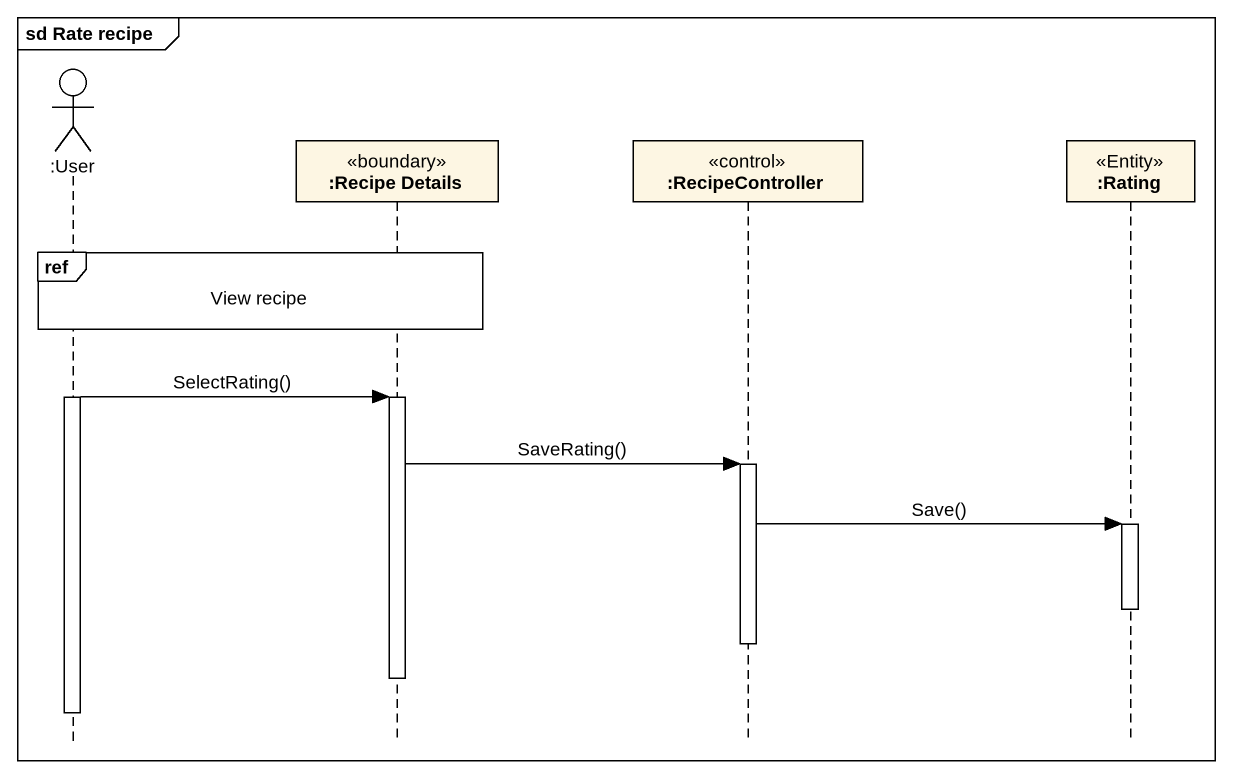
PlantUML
@startuml
mainframe sd Rate recipe
hide footbox
actor ":User" as User
participant ":Recipe Details" as Recipe_Details <<boundary>>
participant ":RecipeController" as RecipeController <<control>>
participant ":Rating" as Rating <<Entity>>

ref over User, Recipe_Details : View recipe
activate User
User -> Recipe_Details : SelectRating()
activate Recipe_Details
Recipe_Details -> RecipeController : SaveRating()
activate RecipeController
RecipeController -> Rating : Save()
activate Rating
deactivate Rating
deactivate RecipeController
deactivate Recipe_Details
deactivate User
@enduml
